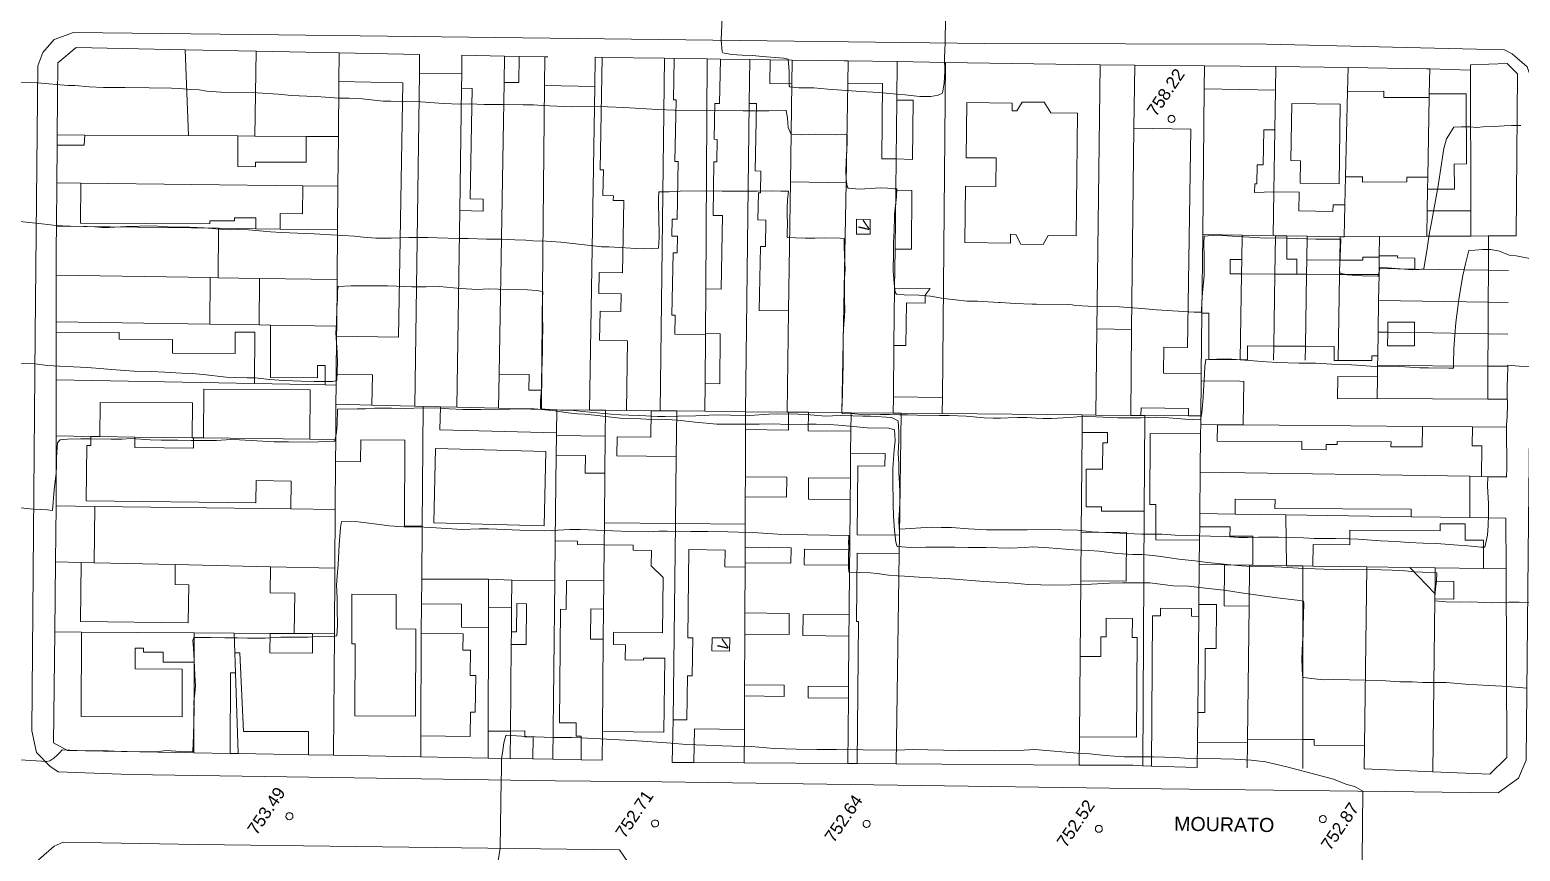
# Model space of a CAD drawing. Header units: metres. Extents: x 325024 to 7190115, y 7391967 to 10157759.
# Drawn here: x 325510.7 to 325723, y 7393488.2 to 7393605.2 of the extents above; entities that cross this region are included whole.
import ezdxf
from ezdxf.enums import TextEntityAlignment as Align

# ---------------------------------------------------------------- set-up
doc = ezdxf.new("R2010")
doc.units = ezdxf.units.M
doc.layers.get('0').update_dxf_attribs({"lineweight": 18})
for name, color, linetype, lineweight in [('100_SIST_VIARIO_MEIO_FIO', 1, 'Continuous', 18), ('160_P_SIMP_ASF_TOP', 7, 'Continuous', 18), ('206_MURO_E_MURO_ARRIMO', 7, 'Continuous', 18), ('214_PROJ_BEIRAL_EDIF', 10, 'Continuous', 18), ('600_CURVA_MESTRA', 14, 'Continuous', 18), ('604_CURVA_INTERM', 7, 'Continuous', 18), ('606_PTO_COTADO', 7, 'Continuous', 18), ('608_PTO_COTADO_INTERVIA', 1, 'Continuous', 18), ('626_SEGM_CURVA_INTERM', 7, 'Continuous', 18)]:
    doc.layers.add(name, color=color, linetype=linetype, lineweight=lineweight)
doc.styles.add('Style-Arial', font='arial.ttf', dxfattribs={"height": 1.75})

# ---------------------------------------------------------------- blocks, each defined once
blk = doc.blocks.new('SP09')
at = {"color": 0, "linetype": 'Continuous'}
blk.add_lwpolyline([(-0.03, -0.51), (-0.14, -0.49), (-0.24, -0.46), (-0.31, -0.42), (-0.35, -0.39), (-0.42, -0.31), (-0.47, -0.24), (-0.51, -0.15), (-0.52, -0.09), (-0.52, 0.03), (-0.51, 0.11), (-0.48, 0.2), (-0.44, 0.27), (-0.4, 0.33), (-0.32, 0.39), (-0.23, 0.44), (-0.15, 0.48), (-0.1, 0.48), (-0.03, 0.48), (0.08, 0.48), (0.19, 0.44), (0.27, 0.4), (0.35, 0.32), (0.41, 0.23), (0.46, 0.11), (0.48, 0.03), (0.48, -0.03), (0.47, -0.08), (0.44, -0.21), (0.38, -0.3), (0.31, -0.38), (0.23, -0.44), (0.1, -0.49), (0.02, -0.51)], close=True, dxfattribs=at)
blk = doc.blocks.new('SP10')
at = {"color": 0, "linetype": 'Continuous'}
blk.add_lwpolyline([(-0.03, -0.51), (-0.14, -0.49), (-0.24, -0.46), (-0.31, -0.42), (-0.35, -0.39), (-0.42, -0.31), (-0.47, -0.24), (-0.51, -0.15), (-0.52, -0.09), (-0.52, 0.03), (-0.51, 0.11), (-0.48, 0.2), (-0.44, 0.27), (-0.4, 0.33), (-0.32, 0.39), (-0.23, 0.44), (-0.15, 0.48), (-0.1, 0.48), (-0.03, 0.48), (0.08, 0.48), (0.19, 0.44), (0.27, 0.4), (0.35, 0.32), (0.41, 0.23), (0.46, 0.11), (0.48, 0.03), (0.48, -0.03), (0.47, -0.08), (0.44, -0.21), (0.38, -0.3), (0.31, -0.38), (0.23, -0.44), (0.1, -0.49), (0.02, -0.51)], close=True, dxfattribs=at)

msp = doc.modelspace()

# ---------------------------------------------------------------- linework, layer by layer
at = {"layer": '100_SIST_VIARIO_MEIO_FIO'}
for points in [[(325600.708, 7393498.109), (325667.859, 7393497.159), (325719.834, 7393496.554), (325722.742, 7393498.631), (325723.835, 7393501.179), (325724.146, 7393535.258), (325724.858, 7393597.388), (325723.95, 7393599.942), (325721.821, 7393601.811), (325720.734, 7393602.364), (325686.884, 7393603.162), (325646.596, 7393603.286), (325546.126, 7393604.529), (325516.893, 7393604.865), (325514.142, 7393603.872), (325512.502, 7393601.993), (325511.808, 7393600.12), (325511.413, 7393561.812), (325510.94, 7393505.382), (325511.638, 7393502.261), (325513.497, 7393500.343), (325514.698, 7393499.535), (325524.975, 7393499.148), (325585.572, 7393498.26)], [(325510.7, 7393481.996), (325510.905, 7393484.964), (325511.896, 7393486.972), (325514.124, 7393488.943), (325515.419, 7393489.518), (325534.674, 7393489.183), (325594.65, 7393488.436), (325598.377, 7393482.985), (325597.489, 7393435.451), (325597.036, 7393434.587), (325550.483, 7393434.97), (325535.655, 7393435.095), (325535.622, 7393431.427), (325535.082, 7393430.955), (325514.567, 7393431.665), (325510.019, 7393435.123), (325509.749, 7393451.256), (325510.546, 7393471.048)]]:
    msp.add_lwpolyline(points, close=True, dxfattribs=at)
at = {"layer": '206_MURO_E_MURO_ARRIMO'}
for p, q in [((325554.727, 7393601.943), (325566.203, 7393601.709)), ((325578.293, 7393601.481), (325580.386, 7393601.442)), ((325584.034, 7393601.374), (325584.456, 7393601.366)), ((325591.216, 7393601.317), (325592.188, 7393601.304)), ((325601.084, 7393601.179), (325602.473, 7393601.16)), ((325607.177, 7393601.094), (325609.048, 7393601.068)), ((325616.15, 7393600.968), (325619.245, 7393600.925)), ((325619.245, 7393600.925), (325626.677, 7393600.821)), ((325626.677, 7393600.821), (325627.245, 7393600.811)), ((325627.245, 7393600.811), (325634.231, 7393600.696)), ((325641.112, 7393600.582), (325663.124, 7393600.219)), ((325668.063, 7393600.178), (325677.991, 7393600.098)), ((325677.991, 7393600.098), (325688.17, 7393600.015)), ((325688.17, 7393600.015), (325698.474, 7393599.855)), ((325698.474, 7393599.855), (325709.631, 7393599.682)), ((325709.631, 7393599.682), (325710.093, 7393599.665)), ((325710.093, 7393599.665), (325715.888, 7393599.461)), ((325514.559, 7393588.811), (325514.572, 7393590.262)), ((325514.461, 7393577.26), (325514.513, 7393583.425)), ((325514.433, 7393562.16), (325514.433, 7393563.61)), ((325514.432, 7393547.372), (325514.433, 7393555.36)), ((325721.121, 7393552.62), (325718.353, 7393552.63)), ((325514.431, 7393538.546), (325514.432, 7393547.372)), ((325683.522, 7393548.938), (325709.037, 7393548.737)), ((325716.16, 7393548.681), (325721.079, 7393548.643)), ((325514.333, 7393529.422), (325514.419, 7393537.397)), ((325514.419, 7393537.397), (325514.431, 7393538.546)), ((325720.94, 7393535.666), (325720.97, 7393528.431)), ((325514.225, 7393519.449), (325514.333, 7393529.422)), ((325514.055, 7393503.681), (325514.225, 7393519.449)), ((325516.031, 7393502.573), (325514.055, 7393503.681)), ((325534.012, 7393502.247), (325516.031, 7393502.573)), ((325540.353, 7393502.132), (325539.195, 7393502.153)), ((325550.35, 7393501.951), (325540.353, 7393502.132)), ((325566.377, 7393501.66), (325553.944, 7393501.886)), ((325575.938, 7393501.487), (325566.377, 7393501.66)), ((325582.327, 7393501.371), (325579.108, 7393501.43)), ((325589.192, 7393501.237), (325585.173, 7393501.32)), ((325605.278, 7393500.835), (325612.447, 7393500.791)), ((325627.193, 7393500.701), (325628.508, 7393500.693)), ((325660.137, 7393500.5), (325667.773, 7393500.454)), ((325667.773, 7393500.454), (325669.227, 7393500.402)), ((325669.227, 7393500.402), (325670.457, 7393500.357)), ((325710.546, 7393499.547), (325700.749, 7393499.968))]:
    msp.add_line(p, q, dxfattribs=at)
for points in [[(325566.168, 7393599.065), (325566.203, 7393601.709)], [(325591.216, 7393601.317), (325591.148, 7393597.176)], [(325619.245, 7393600.925), (325619.199, 7393597.537)], [(325627.189, 7393597.631), (325627.245, 7393600.811)], [(325677.957, 7393596.8), (325677.991, 7393600.098)], [(325688.17, 7393600.015), (325688.116, 7393596.639)], [(325698.39, 7393596.455), (325698.474, 7393599.855)], [(325710.093, 7393599.665), (325710.028, 7393596.091)], [(325634.168, 7393595.207), (325634.072, 7393586.838)], [(325688.026, 7393590.958), (325687.887, 7393582.149)], [(325697.989, 7393580.29), (325698.088, 7393584.269)], [(325709.783, 7393582.515), (325709.727, 7393579.427)], [(325537.536, 7393576.962), (325542.86, 7393576.893)], [(325546.337, 7393576.848), (325554.503, 7393576.742)], [(325688.035, 7393570.439), (325688.123, 7393575.905)], [(325702.875, 7393571.224), (325702.901, 7393572.847)], [(325683.324, 7393572.488), (325683.292, 7393570.465)], [(325697.224, 7393570.389), (325697.257, 7393572.436)], [(325721.316, 7393570.925), (325718.452, 7393570.972)], [(325537.494, 7393569.916), (325543.367, 7393569.827)], [(325721.268, 7393566.371), (325718.427, 7393566.417)], [(325677.63, 7393564.852), (325677.542, 7393556.233)], [(325536.323, 7393563.284), (325543.327, 7393563.18)], [(325662.654, 7393562.626), (325662.501, 7393550.343)], [(325707.905, 7393562.096), (325704.096, 7393562.157)], [(325606.851, 7393554.83), (325606.9, 7393561.784)], [(325687.836, 7393558.182), (325687.868, 7393560.181)], [(325692.385, 7393560.156), (325692.352, 7393558.148)], [(325721.22, 7393561.88), (325718.403, 7393561.926)], [(325718.378, 7393557.331), (325721.171, 7393557.32)], [(325552.736, 7393554.64), (325542.676, 7393554.829)], [(325640.639, 7393550.558), (325640.661, 7393552.86)], [(325602.839, 7393550.929), (325600.462, 7393550.952)], [(325612.637, 7393550.833), (325618.567, 7393550.775)], [(325669.498, 7393550.295), (325675.718, 7393550.252)], [(325519.355, 7393547.307), (325514.432, 7393547.372)], [(325533.988, 7393547.113), (325533.796, 7393547.115)], [(325585.649, 7393544.628), (325585.68, 7393547.443)], [(325627.566, 7393541.358), (325627.537, 7393538.294)], [(325717.47, 7393541.617), (325721.003, 7393541.565)], [(325519.934, 7393537.328), (325514.419, 7393537.397)], [(325669.423, 7393536.64), (325669.227, 7393500.402)], [(325566.499, 7393526.981), (325566.564, 7393534.5)], [(325602.64, 7393534.9), (325602.292, 7393506.949)], [(325689.595, 7393536.128), (325707.459, 7393535.865)], [(325715.789, 7393535.742), (325720.94, 7393535.666)], [(325585.453, 7393526.771), (325585.515, 7393532.415)], [(325677.264, 7393529.08), (325677.3, 7393532.542)], [(325612.555, 7393529.323), (325612.564, 7393531.519)], [(325627.472, 7393531.178), (325627.452, 7393528.96)], [(325518.003, 7393529.34), (325514.333, 7393529.422)], [(325684.429, 7393528.974), (325680.834, 7393529.027)], [(325710.832, 7393524.912), (325710.823, 7393524.151)], [(325566.469, 7393523.482), (325566.433, 7393519.258)], [(325627.387, 7393521.885), (325627.359, 7393518.866)], [(325677.189, 7393521.676), (325677.206, 7393523.364)], [(325575.948, 7393505.343), (325575.987, 7393520.086)], [(325514.225, 7393519.449), (325518.02, 7393519.425)], [(325544.885, 7393519.254), (325548.345, 7393519.232)], [(325579.262, 7393519.478), (325579.247, 7393517.677)], [(325539.972, 7393513.62), (325540.353, 7393502.132)], [(325627.294, 7393511.685), (325627.278, 7393510.029)], [(325566.387, 7393504.635), (325566.377, 7393501.66)], [(325684.139, 7393503.728), (325684.097, 7393500.077)], [(325692.03, 7393500.025), (325692.026, 7393504.125)], [(325700.791, 7393503.272), (325700.749, 7393499.968)]]:
    msp.add_lwpolyline(points, dxfattribs=at)
at = {"layer": '214_PROJ_BEIRAL_EDIF'}
for points in [[(325518.49, 7393590.239), (325514.572, 7393590.262), (325514.659, 7393600.538), (325517.285, 7393602.706), (325532.816, 7393602.39), (325533.287, 7393590.151)], [(325540.31, 7393590.109), (325533.287, 7393590.151), (325532.816, 7393602.39), (325542.923, 7393602.184), (325542.743, 7393590.095)], [(325550.057, 7393590.051), (325554.621, 7393590.024), (325554.691, 7393597.855), (325554.727, 7393601.943), (325542.923, 7393602.184), (325542.743, 7393590.095)], [(325571.911, 7393579.471), (325575.242, 7393579.413), (325575.271, 7393581.104), (325573.398, 7393581.137), (325573.675, 7393596.887), (325572.158, 7393596.914), (325572.187, 7393598.959), (325572.224, 7393601.594), (325578.293, 7393601.481), (325578.23, 7393597.741), (325577.534, 7393556.188), (325577.452, 7393551.31), (325571.514, 7393551.462)], [(325583.994, 7393597.302), (325583.566, 7393553.877), (325581.739, 7393553.909), (325581.778, 7393556.114), (325577.534, 7393556.188), (325578.23, 7393597.741), (325580.321, 7393597.704), (325580.386, 7393601.442), (325584.034, 7393601.374)], [(325595.651, 7393551), (325599.189, 7393550.965), (325600.462, 7393550.952), (325601.084, 7393601.179), (325592.188, 7393601.304), (325591.906, 7393585.298), (325592.369, 7393585.29), (325592.304, 7393581.609), (325593.794, 7393581.583), (325593.783, 7393580.918), (325595.293, 7393580.891), (325595.112, 7393570.591), (325591.788, 7393570.65), (325591.736, 7393567.676), (325594.927, 7393567.62), (325594.883, 7393565.09), (325591.894, 7393565.142), (325591.821, 7393561.014), (325595.826, 7393560.944)], [(325606.9, 7393561.784), (325606.901, 7393561.947), (325606.946, 7393568.309), (325607.177, 7393601.094), (325602.473, 7393601.16), (325602.368, 7393595.244), (325602.729, 7393595.238), (325602.575, 7393586.475), (325603.022, 7393586.467), (325602.877, 7393578.247), (325602.151, 7393578.26), (325602.109, 7393575.851), (325602.917, 7393575.836), (325602.875, 7393573.451), (325602.291, 7393573.461), (325602.134, 7393564.577), (325602.589, 7393564.568), (325602.542, 7393561.861)], [(325606.851, 7393554.83), (325608.98, 7393554.815), (325609.03, 7393561.932), (325606.901, 7393561.947), (325606.946, 7393568.309), (325609.172, 7393568.27), (325609.357, 7393578.763), (325607.993, 7393578.787), (325608.127, 7393586.424), (325608.529, 7393586.417), (325608.585, 7393589.623), (325608.141, 7393589.631), (325608.23, 7393594.727), (325608.936, 7393594.715), (325609.048, 7393601.068), (325613.223, 7393601.009), (325613.15, 7393594.753), (325612.637, 7393550.833), (325606.823, 7393550.89)], [(325613.15, 7393594.753), (325613.223, 7393601.009), (325616.15, 7393600.968), (325616.091, 7393597.591), (325619.199, 7393597.537), (325619.011, 7393583.565), (325618.762, 7393565.181), (325614.571, 7393565.255), (325614.731, 7393574.354), (325615.462, 7393574.341), (325615.529, 7393578.118), (325614.386, 7393578.138), (325614.454, 7393581.999), (325614.753, 7393581.994), (325614.808, 7393585.114), (325614.004, 7393585.128), (325614.173, 7393594.735)], [(325634.168, 7393595.207), (325636.504, 7393595.184), (325636.425, 7393586.769), (325634.072, 7393586.838), (325634.02, 7393582.371), (325636.33, 7393582.349), (325636.251, 7393573.96), (325633.924, 7393573.982), (325633.86, 7393568.426), (325638.916, 7393568.378), (325638.211, 7393567.43), (325638.2, 7393566.301), (325635.531, 7393566.326), (325635.473, 7393560.242), (325633.766, 7393560.258), (325633.682, 7393552.926), (325640.661, 7393552.86), (325641.112, 7393600.582), (325634.231, 7393600.696)], [(325667.959, 7393591.216), (325667.627, 7393562.547), (325662.654, 7393562.626), (325663.124, 7393600.219), (325668.063, 7393600.178)], [(325715.888, 7393599.461), (325715.885, 7393600.264), (325721.096, 7393600.407), (325722.606, 7393598.947), (325722.393, 7393575.878), (325721.533, 7393575.872), (325721.369, 7393575.872), (325718.479, 7393575.858), (325715.95, 7393575.846), (325715.94, 7393579.456)], [(325571.911, 7393579.471), (325572.158, 7393596.914), (325572.187, 7393598.959), (325566.168, 7393599.065), (325565.532, 7393551.616), (325566.709, 7393551.586), (325569.169, 7393551.523), (325571.514, 7393551.462)], [(325554.691, 7393597.855), (325563.818, 7393597.694), (325563.179, 7393561.43), (325554.368, 7393561.585), (325554.381, 7393563.015), (325554.44, 7393569.66), (325554.503, 7393576.742), (325554.558, 7393582.933), (325554.621, 7393590.024)], [(325583.566, 7393553.877), (325583.539, 7393551.153), (325585.72, 7393551.097), (325590.392, 7393551.051), (325591.148, 7393597.176), (325583.994, 7393597.302)], [(325627.189, 7393597.631), (325626.939, 7393583.425), (325626.362, 7393550.698), (325627.651, 7393550.685), (325633.656, 7393550.626), (325633.682, 7393552.926), (325633.766, 7393560.258), (325633.86, 7393568.426), (325633.924, 7393573.982), (325634.02, 7393582.371), (325634.072, 7393586.838), (325632.035, 7393586.858), (325632.137, 7393597.584)], [(325687.887, 7393582.149), (325685.14, 7393582.048), (325685.16, 7393583.278), (325685.458, 7393583.273), (325685.501, 7393585.992), (325686.359, 7393585.979), (325686.438, 7393590.983), (325688.026, 7393590.958), (325688.116, 7393596.639), (325677.957, 7393596.8), (325677.745, 7393576.069), (325683.381, 7393575.98), (325687.788, 7393575.91)], [(325709.814, 7393584.247), (325710.019, 7393595.595), (325703.553, 7393595.564), (325703.549, 7393596.479), (325698.39, 7393596.455), (325698.088, 7393584.269), (325700.512, 7393584.28), (325700.515, 7393583.53), (325706.81, 7393583.559), (325706.807, 7393584.233)], [(325710.028, 7393596.091), (325710.019, 7393595.595), (325709.814, 7393584.247), (325709.783, 7393582.515), (325713.594, 7393582.532), (325713.577, 7393586.107), (325715.32, 7393586.115), (325715.273, 7393596.115)], [(325644.129, 7393594.86), (325650.624, 7393594.798), (325650.613, 7393593.693), (325651.287, 7393593.687), (325652.035, 7393594.946), (325655.158, 7393594.917), (325656.1, 7393593.405), (325659.907, 7393593.369), (325659.741, 7393575.877), (325655.723, 7393575.915), (325655.034, 7393574.666), (325651.83, 7393574.696), (325651.105, 7393576.094), (325650.379, 7393576.101), (325650.367, 7393574.856), (325643.875, 7393574.918), (325643.951, 7393582.945), (325648.3, 7393582.904), (325648.338, 7393586.973), (325644.055, 7393587.014)], [(325690.445, 7393594.754), (325690.315, 7393586.597), (325691.658, 7393586.576), (325691.607, 7393583.399), (325697.171, 7393583.311), (325697.35, 7393594.645)], [(325540.31, 7393590.109), (325533.287, 7393590.151), (325518.49, 7393590.239), (325518.435, 7393588.788), (325514.559, 7393588.811), (325514.513, 7393583.425), (325517.917, 7393583.383), (325549.546, 7393582.994), (325554.558, 7393582.933), (325554.621, 7393590.024), (325550.057, 7393590.051), (325550.035, 7393586.356), (325542.799, 7393586.399), (325542.795, 7393585.724), (325540.284, 7393585.739)], [(325677.481, 7393550.24), (325675.718, 7393550.252), (325675.734, 7393551.267), (325668.965, 7393551.375), (325668.948, 7393550.299), (325667.486, 7393550.309), (325667.627, 7393562.547), (325667.959, 7393591.216), (325676.079, 7393591.088), (325675.587, 7393559.966), (325672.206, 7393560.019), (325672.147, 7393556.318), (325677.542, 7393556.233), (325677.532, 7393555.211)], [(325546.337, 7393576.848), (325542.86, 7393576.893), (325542.869, 7393578.424), (325539.825, 7393578.442), (325539.823, 7393578.014), (325536.292, 7393578.035), (325536.29, 7393577.568), (325517.883, 7393577.678), (325517.917, 7393583.383), (325549.546, 7393582.994), (325549.522, 7393579.022), (325546.35, 7393579.041)], [(325618.567, 7393550.775), (325618.747, 7393550.773), (325621.572, 7393550.745), (325626.362, 7393550.698), (325626.939, 7393583.425), (325619.011, 7393583.565), (325618.762, 7393565.181)], [(325687.887, 7393582.149), (325691.479, 7393582.092), (325691.437, 7393579.448), (325696.3, 7393579.371), (325696.315, 7393580.316), (325697.989, 7393580.29), (325697.877, 7393575.762), (325697.311, 7393575.759), (325692.639, 7393575.833), (325689.732, 7393575.879), (325688.123, 7393575.905), (325687.788, 7393575.91)], [(325715.95, 7393575.846), (325709.662, 7393575.817), (325709.727, 7393579.427), (325715.94, 7393579.456)], [(325536.362, 7393569.933), (325514.434, 7393570.263), (325514.434, 7393574.157), (325514.461, 7393577.26), (325537.536, 7393576.962), (325537.494, 7393569.916)], [(325628.439, 7393578.235), (325628.419, 7393576.117), (325630.37, 7393576.099), (325630.39, 7393578.216)], [(325683.093, 7393558.217), (325678.607, 7393558.242), (325678.643, 7393564.846), (325677.63, 7393564.852), (325677.745, 7393576.069), (325683.381, 7393575.98), (325683.324, 7393572.488), (325681.661, 7393572.498), (325681.65, 7393570.474), (325683.292, 7393570.465)], [(325691.163, 7393570.422), (325691.174, 7393572.553), (325689.714, 7393572.561), (325689.732, 7393575.879), (325692.639, 7393575.833), (325692.584, 7393572.462), (325692.551, 7393570.414)], [(325697.257, 7393572.436), (325692.584, 7393572.462), (325692.639, 7393575.833), (325697.311, 7393575.759)], [(325697.257, 7393572.436), (325700.552, 7393572.419), (325700.554, 7393572.86), (325702.901, 7393572.847), (325702.904, 7393573.036), (325702.949, 7393575.786), (325697.877, 7393575.762), (325697.311, 7393575.759)], [(325702.904, 7393573.036), (325702.949, 7393575.786), (325709.662, 7393575.817), (325715.95, 7393575.846), (325718.479, 7393575.858), (325718.452, 7393570.972), (325707.951, 7393571.142), (325707.959, 7393572.71), (325705.495, 7393572.724), (325705.497, 7393573.022)], [(325683.292, 7393570.465), (325683.093, 7393558.217), (325684.126, 7393558.21), (325684.137, 7393560.201), (325687.868, 7393560.181), (325688.035, 7393570.439)], [(325702.801, 7393566.67), (325718.427, 7393566.417), (325718.452, 7393570.972), (325707.951, 7393571.142), (325702.875, 7393571.224), (325702.861, 7393570.358)], [(325514.434, 7393570.263), (325514.433, 7393563.61), (325536.323, 7393563.284), (325536.362, 7393569.933)], [(325544.976, 7393563.155), (325543.327, 7393563.18), (325543.367, 7393569.827), (325554.44, 7393569.66), (325554.381, 7393563.015)], [(325691.163, 7393570.422), (325692.551, 7393570.414), (325692.385, 7393560.156), (325687.868, 7393560.181), (325688.035, 7393570.439)], [(325692.385, 7393560.156), (325692.551, 7393570.414), (325697.224, 7393570.389), (325697.025, 7393558.114), (325696.484, 7393558.118), (325696.495, 7393560.134)], [(325702.673, 7393558.792), (325702.728, 7393562.18), (325702.801, 7393566.67), (325702.861, 7393570.358), (325697.224, 7393570.389), (325697.025, 7393558.114), (325701.839, 7393558.114), (325701.843, 7393558.797)], [(325704.096, 7393562.157), (325702.728, 7393562.18), (325702.801, 7393566.67), (325718.427, 7393566.417), (325718.403, 7393561.926), (325707.905, 7393562.096), (325707.913, 7393563.584), (325704.104, 7393563.605)], [(325542.676, 7393554.829), (325514.433, 7393555.36), (325514.433, 7393562.16), (325523.389, 7393562.107), (325523.383, 7393561.164), (325531.007, 7393561.119), (325530.995, 7393559.184), (325539.91, 7393559.131), (325539.928, 7393562.152), (325542.719, 7393562.135)], [(325554.381, 7393563.015), (325544.976, 7393563.155), (325544.931, 7393555.708), (325551.634, 7393555.668), (325551.644, 7393557.411), (325552.752, 7393557.405), (325552.736, 7393554.64), (325554.306, 7393554.61), (325554.32, 7393556.17), (325554.368, 7393561.585)], [(325702.728, 7393562.18), (325704.096, 7393562.157), (325704.086, 7393560.219), (325707.895, 7393560.198), (325707.905, 7393562.096), (325718.403, 7393561.926), (325718.378, 7393557.331), (325702.651, 7393557.393), (325702.673, 7393558.792)], [(325554.32, 7393556.17), (325559.473, 7393556.079), (325559.398, 7393551.774), (325554.282, 7393551.906), (325554.306, 7393554.61)], [(325702.575, 7393552.692), (325702.625, 7393555.792), (325696.989, 7393555.822), (325696.942, 7393552.661)], [(325702.625, 7393555.792), (325702.651, 7393557.393), (325718.378, 7393557.331), (325718.353, 7393552.63), (325702.575, 7393552.692)], [(325535.425, 7393547.094), (325550.569, 7393546.893), (325550.611, 7393553.958), (325535.466, 7393554.048)], [(325679.833, 7393548.967), (325683.522, 7393548.938), (325683.623, 7393555.141), (325683.044, 7393555.182), (325677.532, 7393555.211), (325677.481, 7393550.24), (325677.468, 7393548.985)], [(325533.796, 7393547.115), (325525.627, 7393547.224), (325520.642, 7393547.29), (325520.671, 7393552.157), (325533.825, 7393552.079)], [(325566.564, 7393534.5), (325564.035, 7393534.516), (325564.113, 7393546.789), (325557.805, 7393546.829), (325557.785, 7393543.709), (325554.219, 7393543.732), (325554.243, 7393546.844), (325554.282, 7393551.906), (325559.398, 7393551.774), (325565.532, 7393551.616), (325566.709, 7393551.586)], [(325585.684, 7393547.838), (325569.085, 7393548.265), (325569.169, 7393551.523), (325571.514, 7393551.462), (325577.452, 7393551.31), (325583.539, 7393551.153), (325585.72, 7393551.097)], [(325585.684, 7393547.838), (325585.72, 7393551.097), (325590.392, 7393551.051), (325592.682, 7393551.029), (325592.646, 7393547.366), (325585.68, 7393547.443)], [(325592.682, 7393551.029), (325592.646, 7393547.366), (325592.594, 7393542.058), (325592.526, 7393535.011), (325602.64, 7393534.9), (325602.759, 7393544.468), (325594.29, 7393544.551), (325594.316, 7393547.261), (325599.153, 7393547.214), (325599.189, 7393550.965), (325595.651, 7393551)], [(325612.576, 7393534.791), (325612.591, 7393538.688), (325612.602, 7393541.538), (325612.628, 7393548.27), (325612.637, 7393550.833), (325606.823, 7393550.89), (325602.839, 7393550.929), (325602.759, 7393544.468), (325602.64, 7393534.9)], [(325627.278, 7393510.029), (325627.193, 7393500.701), (325612.447, 7393500.791), (325612.465, 7393505.571), (325612.483, 7393510.337), (325618.117, 7393510.282), (325618.133, 7393511.864), (325612.489, 7393511.919), (325612.517, 7393519.148), (325618.83, 7393519.086), (325618.859, 7393522.105), (325612.528, 7393522.167), (325612.553, 7393528.683), (325612.555, 7393529.323), (325619.079, 7393529.259), (325619.101, 7393531.455), (325612.564, 7393531.519), (325612.576, 7393534.791), (325612.591, 7393538.688), (325618.466, 7393538.631), (325618.494, 7393541.481), (325612.602, 7393541.538), (325612.628, 7393548.27), (325618.722, 7393548.21), (325618.747, 7393550.773), (325621.572, 7393550.745), (325621.547, 7393548.116), (325627.627, 7393548.056), (325627.598, 7393544.913), (325627.566, 7393541.358), (325621.603, 7393541.416), (325621.573, 7393538.352), (325627.537, 7393538.294), (325627.472, 7393531.178), (325621.015, 7393531.241), (325620.993, 7393529.023), (325627.452, 7393528.96), (325627.387, 7393521.885), (325620.809, 7393521.95), (325620.78, 7393518.93), (325627.359, 7393518.866), (325627.294, 7393511.685), (325621.544, 7393511.741), (325621.528, 7393510.086)], [(325634.544, 7393533.24), (325634.789, 7393550.615), (325633.656, 7393550.626), (325627.651, 7393550.685), (325627.627, 7393548.056), (325627.598, 7393544.913), (325632.491, 7393544.865), (325632.473, 7393543.057), (325628.6, 7393543.095), (325628.504, 7393533.299)], [(325634.544, 7393533.24), (325634.507, 7393530.609), (325634.086, 7393500.659), (325660.137, 7393500.5), (325660.173, 7393504.495), (325660.274, 7393515.957), (325660.37, 7393526.736), (325660.431, 7393533.665), (325660.557, 7393547.884), (325660.579, 7393550.362), (325640.639, 7393550.558), (325634.789, 7393550.615)], [(325668.948, 7393550.299), (325669.498, 7393550.295), (325669.423, 7393536.64), (325663.344, 7393536.673), (325663.348, 7393537.28), (325661.13, 7393537.292), (325661.159, 7393542.648), (325663.489, 7393542.635), (325663.509, 7393546.381), (325664.161, 7393546.377), (325664.169, 7393547.864), (325660.557, 7393547.884), (325660.579, 7393550.362), (325662.501, 7393550.343), (325667.486, 7393550.309)], [(325547.842, 7393536.98), (325547.892, 7393540.956), (325542.9, 7393541.018), (325542.861, 7393537.845), (325518.689, 7393538.147), (325518.787, 7393546.009), (325519.339, 7393546.002), (325519.355, 7393547.307), (325520.642, 7393547.29), (325525.627, 7393547.224), (325525.608, 7393545.752), (325533.969, 7393545.641), (325533.988, 7393547.113), (325535.425, 7393547.094), (325550.569, 7393546.893), (325554.243, 7393546.844), (325554.219, 7393543.732), (325554.166, 7393536.901)], [(325677.455, 7393547.664), (325670.248, 7393547.704), (325670.193, 7393537.618), (325671.088, 7393537.613), (325671.061, 7393532.576), (325677.3, 7393532.542), (325677.319, 7393534.451), (325677.338, 7393536.308), (325677.399, 7393542.216)], [(325679.833, 7393548.967), (325677.468, 7393548.985), (325677.455, 7393547.664), (325677.399, 7393542.216), (325715.821, 7393541.642), (325717.47, 7393541.617), (325717.493, 7393545.969), (325716.145, 7393545.976), (325716.16, 7393548.681), (325709.037, 7393548.737), (325709.021, 7393545.82), (325704.568, 7393545.844), (325704.571, 7393546.529), (325696.904, 7393546.57), (325696.901, 7393546.167), (325695.316, 7393546.175), (325695.312, 7393545.416), (325691.848, 7393545.435), (325691.854, 7393546.573), (325679.82, 7393546.639)], [(325568.471, 7393545.567), (325568.199, 7393534.998), (325583.919, 7393534.594), (325584.191, 7393545.162)], [(325592.594, 7393542.058), (325592.526, 7393535.011), (325592.495, 7393531.865), (325588.685, 7393531.907), (325588.691, 7393532.38), (325585.515, 7393532.415), (325585.649, 7393544.628), (325589.804, 7393544.588), (325589.78, 7393542.086)], [(325682.354, 7393536.234), (325682.366, 7393538.354), (325688.047, 7393538.323), (325688.04, 7393537.043), (325707.464, 7393536.937), (325707.459, 7393535.865), (325715.789, 7393535.742), (325715.821, 7393541.642), (325677.399, 7393542.216), (325677.338, 7393536.308)], [(325544.932, 7393528.74), (325531.389, 7393529.042), (325519.834, 7393529.299), (325519.934, 7393537.328), (325547.842, 7393536.98), (325554.166, 7393536.901), (325554.113, 7393528.535)], [(325677.319, 7393534.451), (325681.638, 7393534.428), (325681.631, 7393533.121), (325684.903, 7393533.103), (325684.88, 7393528.967), (325689.671, 7393528.896), (325689.595, 7393536.128), (325682.354, 7393536.234), (325677.338, 7393536.308)], [(325693.446, 7393528.84), (325701.114, 7393528.726), (325707.249, 7393528.635), (325710.873, 7393528.581), (325717.739, 7393528.479), (325717.761, 7393532.516), (325715.114, 7393532.53), (325715.126, 7393534.839), (325711.588, 7393534.859), (325711.582, 7393533.873), (325698.696, 7393533.943), (325698.685, 7393531.886), (325693.462, 7393531.914)], [(325660.37, 7393526.736), (325660.431, 7393533.665), (325666.882, 7393533.63), (325666.844, 7393526.701)], [(325592.495, 7393531.865), (325596.613, 7393531.82), (325596.605, 7393531.085), (325599.216, 7393531.056), (325599.192, 7393528.861), (325600.87, 7393527.211), (325600.783, 7393519.339), (325593.834, 7393519.416), (325593.814, 7393517.644), (325595.51, 7393517.625), (325595.487, 7393515.462), (325598.105, 7393515.433), (325598.108, 7393515.732), (325601.109, 7393515.699), (325600.994, 7393505.168), (325592.235, 7393505.264), (325592.363, 7393518.424), (325592.405, 7393522.706), (325592.445, 7393526.73)], [(325602.292, 7393506.949), (325604.272, 7393506.927), (325604.341, 7393513.21), (325605.037, 7393513.202), (325605.096, 7393518.601), (325604.401, 7393518.608), (325604.539, 7393531.176), (325609.7, 7393531.119), (325609.673, 7393528.715), (325612.553, 7393528.683), (325612.528, 7393522.167), (325612.517, 7393519.148), (325612.489, 7393511.919), (325612.483, 7393510.337), (325612.465, 7393505.571), (325605.331, 7393505.65), (325605.278, 7393500.835), (325602.177, 7393500.854)], [(325634.507, 7393530.609), (325628.526, 7393530.667), (325628.431, 7393520.957), (325628.706, 7393520.954), (325628.508, 7393500.693), (325634.086, 7393500.659)], [(325531.389, 7393529.042), (325519.834, 7393529.299), (325518.003, 7393529.34), (325517.899, 7393520.949), (325533.247, 7393520.758), (325533.315, 7393526.175), (325531.354, 7393526.199)], [(325544.932, 7393528.74), (325544.885, 7393525.02), (325548.417, 7393524.976), (325548.345, 7393519.232), (325550.944, 7393519.216), (325554.054, 7393519.196), (325554.113, 7393528.535)], [(325677.264, 7393529.08), (325680.834, 7393529.027), (325680.802, 7393523.164), (325684.362, 7393523.144), (325684.144, 7393504.168), (325684.139, 7393503.728), (325677.006, 7393503.767), (325677.049, 7393507.996), (325678.062, 7393507.99), (325678.112, 7393517.097), (325679.654, 7393517.089), (325679.688, 7393523.351), (325677.206, 7393523.364)], [(325692.026, 7393504.125), (325692.003, 7393528.861), (325689.671, 7393528.896), (325684.88, 7393528.967), (325684.429, 7393528.974), (325684.362, 7393523.144), (325684.144, 7393504.168)], [(325692.003, 7393528.861), (325692.026, 7393504.125), (325693.606, 7393504.116), (325693.601, 7393503.311), (325700.791, 7393503.272), (325701.114, 7393528.726), (325693.446, 7393528.84)], [(325710.852, 7393526.668), (325710.873, 7393528.581), (325707.249, 7393528.635), (325710.832, 7393524.912)], [(325710.823, 7393524.151), (325713.523, 7393524.136), (325713.537, 7393526.654), (325710.852, 7393526.668), (325710.873, 7393528.581), (325717.739, 7393528.479), (325720.97, 7393528.431), (325721.083, 7393501.563), (325718.632, 7393499.199), (325710.546, 7393499.547)], [(325566.469, 7393523.482), (325566.499, 7393526.981), (325576.004, 7393526.956), (325575.994, 7393522.975), (325575.987, 7393520.086), (325572.14, 7393520.129), (325572.176, 7393523.42)], [(325579.291, 7393522.889), (325575.994, 7393522.975), (325576.004, 7393526.956), (325579.325, 7393526.823)], [(325579.325, 7393526.823), (325579.291, 7393522.889), (325579.262, 7393519.478), (325580.018, 7393519.47), (325580.062, 7393523.487), (325581.415, 7393523.473), (325581.352, 7393517.654), (325579.247, 7393517.677), (325579.141, 7393505.308), (325581.195, 7393505.363), (325581.185, 7393504.497), (325582.362, 7393504.484), (325582.327, 7393501.371), (325585.173, 7393501.32), (325585.453, 7393526.771)], [(325592.405, 7393522.706), (325592.445, 7393526.73), (325587.113, 7393526.789), (325587.067, 7393522.674), (325586.282, 7393522.683), (325586.105, 7393506.523), (325588.514, 7393506.496), (325588.493, 7393504.599), (325589.229, 7393504.591), (325589.192, 7393501.237), (325592.195, 7393501.176), (325592.235, 7393505.264), (325592.363, 7393518.424), (325590.56, 7393518.444), (325590.607, 7393522.726)], [(325556.562, 7393524.821), (325562.87, 7393524.781), (325562.839, 7393519.89), (325565.671, 7393519.872), (325565.592, 7393507.446), (325556.968, 7393507.501), (325557.033, 7393517.747), (325556.517, 7393517.75)], [(325670.457, 7393500.357), (325670.573, 7393521.758), (325671.737, 7393521.751), (325671.743, 7393522.821), (325676.157, 7393522.797), (325676.151, 7393521.681), (325677.189, 7393521.676), (325677.049, 7393507.996), (325677.006, 7393503.767), (325676.968, 7393500.123)], [(325660.173, 7393504.495), (325660.274, 7393515.957), (325663.243, 7393515.941), (325663.258, 7393518.743), (325663.991, 7393518.739), (325664.006, 7393521.402), (325667.735, 7393521.382), (325667.721, 7393518.674), (325668.412, 7393518.671), (325668.335, 7393504.451)], [(325518.02, 7393519.425), (325534.08, 7393519.323), (325534.064, 7393515.139), (325529.675, 7393515.157), (325529.68, 7393516.571), (325526.88, 7393516.582), (325526.883, 7393517.158), (325525.673, 7393517.162), (325525.661, 7393514.197), (325532.392, 7393514.17), (325532.365, 7393507.349), (325517.972, 7393507.407)], [(325534.064, 7393515.139), (325534.08, 7393519.323), (325539.785, 7393519.287), (325539.877, 7393516.503), (325539.972, 7393513.62), (325539.241, 7393513.623), (325539.195, 7393502.153), (325534.012, 7393502.247)], [(325550.944, 7393519.216), (325550.933, 7393516.449), (325544.874, 7393516.473), (325544.885, 7393519.254), (325539.785, 7393519.287), (325539.877, 7393516.503), (325540.596, 7393516.501), (325541.108, 7393505.296), (325550.363, 7393505.258), (325550.35, 7393501.951), (325553.944, 7393501.886), (325554.054, 7393519.196)], [(325566.387, 7393504.635), (325566.433, 7393519.258), (325572.386, 7393519.193), (325572.36, 7393516.852), (325573.428, 7393516.841), (325573.389, 7393513.238), (325574.184, 7393513.229), (325574.127, 7393508.015), (325573.45, 7393508.023), (325573.412, 7393504.558)], [(325607.861, 7393518.627), (325610.376, 7393518.599), (325610.355, 7393516.714), (325607.841, 7393516.742)], [(325579.141, 7393505.308), (325575.948, 7393505.343), (325575.938, 7393501.487), (325579.108, 7393501.43)]]:
    msp.add_lwpolyline(points, close=True, dxfattribs=at)
at = {"layer": '600_CURVA_MESTRA', "elevation": 755}
msp.add_lwpolyline([(325733.792, 7393523.607), (325722.849, 7393523.716), (325721.375, 7393523.701), (325720.181, 7393523.626), (325718.903, 7393523.617), (325715.943, 7393523.752), (325714.505, 7393523.697), (325712.412, 7393523.732), (325710.823, 7393523.898), (325710.807, 7393524.47), (325710.902, 7393525.578), (325711.029, 7393526.681), (325711.075, 7393527.884), (325709.069, 7393527.954), (325707.936, 7393528.032), (325706.523, 7393528.184), (325704.748, 7393528.27), (325703.158, 7393528.307), (325697.744, 7393528.346), (325695.023, 7393528.407), (325691.337, 7393528.561), (325689.032, 7393528.684), (325685.775, 7393528.815), (325684.672, 7393528.776), (325683.274, 7393528.863), (325681.756, 7393529.007), (325679.879, 7393529.221), (325678.458, 7393529.361), (325676.604, 7393529.608), (325674.369, 7393529.835), (325671.431, 7393530.241), (325670.168, 7393530.41), (325669.083, 7393530.478), (325667.78, 7393530.508), (325665.557, 7393530.63), (325662.978, 7393530.969), (325661.53, 7393531.052), (325659.375, 7393531.136), (325655.84, 7393531.455), (325653.572, 7393531.571), (325652.446, 7393531.494), (325650.216, 7393531.41), (325646.899, 7393531.485), (325644.315, 7393531.494), (325642.417, 7393531.541), (325640.68, 7393531.515), (325638.321, 7393531.536), (325636.186, 7393531.467), (325634.225, 7393531.626), (325634.037, 7393532.259), (325633.835, 7393533.956), (325633.717, 7393535.894), (325633.648, 7393537.642), (325633.608, 7393541.15), (325633.606, 7393542.743), (325633.682, 7393544.071), (325633.796, 7393545.41), (325633.945, 7393546.726), (325633.851, 7393548.243), (325633.057, 7393548.478), (325629.962, 7393548.546), (325627.479, 7393548.778), (325625.882, 7393548.889), (325624.597, 7393548.999), (325622.707, 7393549.057), (325621.486, 7393549.06), (325618.539, 7393549.004), (325616.62, 7393549.082), (325614.578, 7393549.045), (325609.776, 7393549.058), (325608.542, 7393549.068), (325605.427, 7393549.35), (325602.921, 7393549.616), (325600.663, 7393549.744), (325599.197, 7393549.706), (325597.717, 7393549.803), (325594.752, 7393549.922), (325592.318, 7393550.175), (325591.125, 7393550.334), (325589.712, 7393550.464), (325588.697, 7393550.526), (325587.363, 7393550.679), (325585.075, 7393551.012), (325582.529, 7393551.236), (325580.18, 7393551.253), (325579.017, 7393551.167), (325574.985, 7393551.144), (325572.355, 7393551.164), (325570.384, 7393551.237), (325568.546, 7393551.377), (325565.362, 7393551.337), (325564.242, 7393551.304), (325562.185, 7393551.342), (325559.749, 7393551.348), (325558.486, 7393551.219), (325557.312, 7393551.233), (325554.506, 7393551.205), (325554.431, 7393549.012), (325554.35, 7393547.931), (325554.108, 7393546.654), (325553.996, 7393546.638), (325551.803, 7393546.555), (325550.173, 7393546.468), (325547.506, 7393546.523), (325545.482, 7393546.552), (325540.562, 7393546.825), (325539.315, 7393546.873), (325537.241, 7393546.741), (325533.653, 7393546.73), (325531.735, 7393546.772), (325529.372, 7393546.772), (325527.811, 7393546.815), (325525.109, 7393546.99), (325523.817, 7393546.922), (325522.273, 7393546.906), (325519.37, 7393546.942), (325517.945, 7393546.963), (325516.04, 7393546.896), (325515.012, 7393546.802), (325514.599, 7393546.405), (325514.49, 7393544.306), (325514.465, 7393543.067), (325514.417, 7393542.055), (325514.141, 7393539.68), (325513.922, 7393536.776), (325513.193, 7393536.842), (325511.204, 7393536.945), (325501.368, 7393537.941)], dxfattribs=at)
at = {"layer": '604_CURVA_INTERM', "flags": 128}
for points, elevation in [([(325641.196, 7393614.108), (325641.068, 7393603.354), (325640.956, 7393601.244), (325641.017, 7393599.271), (325640.913, 7393597.631), (325640.691, 7393596.202), (325640.084, 7393595.904), (325639, 7393595.743), (325637.465, 7393595.75), (325635.355, 7393595.96), (325634.175, 7393596.055), (325631.617, 7393596.3), (325629.043, 7393596.45), (325624.352, 7393596.766), (325622.348, 7393596.946), (325620.232, 7393596.98), (325618.916, 7393597.114), (325618.844, 7393597.23), (325618.819, 7393599.286), (325618.678, 7393601.068), (325618.062, 7393601.201), (325614.998, 7393601.443), (325613.678, 7393601.558), (325612.14, 7393601.627), (325610.628, 7393601.734), (325609.393, 7393601.952), (325609.312, 7393602.144), (325609.173, 7393603.749), (325609.284, 7393607.025)], 759), ([(325648.957, 7393566.384), (325648.692, 7393566.401), (325645.656, 7393566.565), (325644.191, 7393566.593), (325642.538, 7393566.764), (325640.834, 7393566.966), (325638.989, 7393567.294), (325637.293, 7393567.453), (325635.223, 7393567.492), (325634.115, 7393567.556), (325633.956, 7393567.857), (325633.798, 7393569.12), (325633.664, 7393570.919), (325633.716, 7393573.422), (325633.721, 7393574.62), (325633.752, 7393576.133), (325633.776, 7393576.289), (325633.856, 7393578.981), (325634.114, 7393581.458), (325634.175, 7393582.581), (325633.86, 7393582.589), (325632.842, 7393582.689), (325631.779, 7393582.736), (325628.893, 7393582.549), (325627.24, 7393582.683), (325627.104, 7393582.915), (325626.961, 7393583.964), (325626.927, 7393585.052), (325626.958, 7393586.475), (325627.107, 7393589.117), (325627.097, 7393590.325), (325625.642, 7393590.271), (325622.535, 7393590.343), (325620.646, 7393590.263), (325619.115, 7393590.329), (325618.718, 7393591.324), (325618.592, 7393592.64), (325618.416, 7393593.717), (325618.316, 7393593.75), (325617.225, 7393593.77), (325615.929, 7393593.708), (325613.554, 7393593.67), (325612.268, 7393593.692), (325603.636, 7393593.751), (325602.509, 7393593.781), (325600.073, 7393593.882), (325595.307, 7393594.164), (325592.952, 7393594.279), (325589.306, 7393594.284), (325587.847, 7393594.251), (325583.643, 7393594.47), (325582.411, 7393594.543), (325580.96, 7393594.541), (325578.151, 7393594.599), (325575.394, 7393594.587), (325573.297, 7393594.667), (325571.921, 7393594.64), (325569.607, 7393594.718), (325566.361, 7393594.964), (325565.176, 7393595.033), (325563.927, 7393594.985), (325562.094, 7393595.079), (325561.007, 7393595.079), (325558.003, 7393595.377), (325556.169, 7393595.504), (325554.758, 7393595.508), (325551.472, 7393595.741), (325550.119, 7393595.783), (325547.962, 7393595.893), (325546.041, 7393596.069), (325543.06, 7393596.239), (325537.898, 7393596.333), (325535.897, 7393596.484), (325534.801, 7393596.658), (325533.511, 7393596.739), (325532.03, 7393596.866), (325530.832, 7393596.908), (325527.647, 7393596.949), (325524.211, 7393597.023), (325521.186, 7393597.016), (325519.118, 7393597.127), (325517.1, 7393597.274), (325516.069, 7393597.279), (325511.782, 7393597.655), (325501.936, 7393597.827)], 758), ([(325724.574, 7393572.612), (325722.393, 7393573.036), (325721.384, 7393573.117), (325720.047, 7393573.674), (325718.806, 7393573.912), (325717.588, 7393573.917), (325716.512, 7393573.862), (325715.646, 7393573.797), (325715.169, 7393571.884), (325714.823, 7393570.234), (325714.523, 7393568.564), (325714.242, 7393566.833), (325713.826, 7393563.514), (325713.67, 7393561.734), (325713.537, 7393559.794), (325713.472, 7393557.687), (325713.485, 7393557.019), (325712.811, 7393557.008), (325709.918, 7393557.063), (325708.695, 7393557.098), (325705.843, 7393557.262), (325703.871, 7393557.328), (325702.397, 7393557.276), (325698.936, 7393557.494), (325696.124, 7393557.595), (325693.797, 7393557.731), (325691.481, 7393557.756), (325688.286, 7393557.848), (325686.822, 7393557.919), (325681.281, 7393558.358), (325678.19, 7393558.278), (325678.043, 7393557.279), (325677.992, 7393556.193), (325677.842, 7393553.866), (325677.789, 7393552.791), (325677.609, 7393550.675), (325677.456, 7393549.684), (325676.294, 7393549.7), (325675.229, 7393549.745), (325673.528, 7393549.925), (325672.239, 7393550.007), (325671.124, 7393550.033), (325668.914, 7393549.962), (325667.155, 7393549.977), (325665.645, 7393549.968), (325662.545, 7393550.108), (325661.175, 7393550.122), (325659.842, 7393550.093), (325658.773, 7393550.003), (325656.196, 7393549.849), (325655.021, 7393549.85), (325654.003, 7393549.889), (325652.696, 7393549.989), (325651.346, 7393550.02), (325650.054, 7393549.948), (325648.933, 7393549.911), (325647.911, 7393549.915), (325646.6, 7393549.979), (325644.057, 7393550.194), (325641.624, 7393550.306), (325640.221, 7393550.296), (325637.056, 7393550.338), (325635.706, 7393550.403), (325634.561, 7393550.405), (325633.119, 7393550.439), (325631.869, 7393550.447), (325629.634, 7393550.39), (325627.66, 7393550.586), (325626.407, 7393550.515), (325626.36, 7393550.967), (325626.378, 7393552.249), (325626.421, 7393553.278), (325626.482, 7393556.132), (325626.547, 7393557.281), (325626.549, 7393558.535), (325626.515, 7393560.015), (325626.537, 7393561.763), (325626.623, 7393563.28), (325626.728, 7393564.337), (325626.783, 7393565.425), (325626.727, 7393566.667), (325626.699, 7393569.898), (325626.797, 7393571.094), (325626.662, 7393574.226), (325626.657, 7393575.483), (325626.117, 7393575.562), (325623.901, 7393575.585), (325622.473, 7393575.533), (325621.099, 7393575.533), (325619.76, 7393575.615), (325618.569, 7393575.63), (325618.53, 7393576.263), (325618.585, 7393577.57), (325618.555, 7393578.867), (325618.558, 7393579.908), (325618.589, 7393581.016), (325618.757, 7393582.224), (325617.668, 7393582.264), (325616.306, 7393582.315), (325614.257, 7393582.237), (325611.113, 7393582.23), (325609.299, 7393582.246), (325606.965, 7393582.314), (325603.317, 7393582.222), (325601.727, 7393582.158), (325600.355, 7393582.172), (325600.256, 7393582.156), (325600.214, 7393581.136), (325600.225, 7393580.029), (325600.274, 7393578.808), (325600.342, 7393575.653), (325600.202, 7393574.145), (325599.364, 7393574.063), (325598.122, 7393574.043), (325596.985, 7393574.066), (325595.532, 7393574.173), (325593.127, 7393574.291), (325592.121, 7393574.312), (325590.97, 7393574.472), (325586.298, 7393574.985), (325584.2, 7393575.108), (325582.325, 7393575.158), (325581.309, 7393575.243), (325579.754, 7393575.324), (325577.763, 7393575.389), (325575.716, 7393575.404), (325573.107, 7393575.494), (325571.792, 7393575.499), (325568.711, 7393575.597), (325567.384, 7393575.642), (325565.569, 7393575.657), (325564.677, 7393575.646), (325562.138, 7393575.551), (325560.986, 7393575.549), (325559.979, 7393575.568), (325558.146, 7393575.673), (325556.932, 7393575.812), (325553.596, 7393576.004), (325551.17, 7393576.165), (325548.82, 7393576.248), (325546.536, 7393576.353), (325544.947, 7393576.458), (325541.829, 7393576.726), (325540.341, 7393576.781), (325539.188, 7393576.743), (325537.749, 7393576.841), (325535.488, 7393577.044), (325533.403, 7393577.112), (325530.261, 7393577.144), (325528.225, 7393577.286), (325524.434, 7393577.226), (325521.94, 7393577.087), (325520.939, 7393577.083), (325519.931, 7393577.172), (325518.836, 7393577.229), (325516.455, 7393577.256), (325515.346, 7393577.283), (325513.937, 7393577.408), (325513.252, 7393577.498), (325511.544, 7393577.676), (325501.748, 7393578.662)], 757), ([(325724.398, 7393557.204), (325722.821, 7393557.311), (325721.234, 7393557.46), (325721.201, 7393557.098), (325721.128, 7393554.412), (325721.13, 7393552.991), (325721.175, 7393551.923), (325721.107, 7393550.158), (325721.042, 7393548.946), (325721.01, 7393547.787), (325721.018, 7393546.521), (325721.079, 7393544.863), (325721.07, 7393542.826), (325721.003, 7393541.526), (325719.521, 7393541.54), (325718.34, 7393541.55), (325718.326, 7393540.24), (325718.48, 7393537.769), (325718.47, 7393536.155), (325718.403, 7393534.623), (325718.31, 7393533.263), (325717.922, 7393531.51), (325717.399, 7393531.524), (325715.516, 7393531.715), (325714.117, 7393531.814), (325711.039, 7393532.076), (325709.148, 7393532.118), (325707.096, 7393532.217), (325705.239, 7393532.35), (325703.065, 7393532.453), (325699.902, 7393532.655), (325698.544, 7393532.716), (325696.641, 7393532.761), (325695.168, 7393532.743), (325693.644, 7393532.77), (325692.098, 7393532.84), (325688.547, 7393532.938), (325685.689, 7393532.973), (325684.111, 7393532.894), (325682.925, 7393532.915), (325681.015, 7393533.028), (325678.863, 7393533.107), (325673.839, 7393533.235), (325671.929, 7393533.38), (325670.279, 7393533.404), (325669.072, 7393533.378), (325664.886, 7393533.585), (325661.932, 7393533.739), (325659.979, 7393533.953), (325655.357, 7393534.033), (325652.721, 7393533.998), (325646.942, 7393534.003), (325644.392, 7393534.136), (325641.967, 7393534.353), (325640.467, 7393534.325), (325639.13, 7393534.371), (325634.595, 7393534.085), (325634.516, 7393534.105), (325634.481, 7393535.437), (325634.569, 7393536.825), (325634.597, 7393537.914), (325634.61, 7393539.299), (325634.559, 7393540.604), (325634.444, 7393542.18), (325634.466, 7393543.459), (325634.344, 7393544.867), (325634.468, 7393546.665), (325634.469, 7393547.932), (325634.374, 7393549.51), (325633.43, 7393549.996), (325630.427, 7393550.182), (325629.345, 7393550.197), (325627.891, 7393550.254), (325626.089, 7393550.292), (325625.012, 7393550.25), (325623.991, 7393550.173), (325621.304, 7393550.443), (325620.143, 7393550.486), (325617.032, 7393550.506), (325615.958, 7393550.469), (325613.232, 7393550.305), (325610.483, 7393550.343), (325608.152, 7393550.398), (325606.801, 7393550.265), (325605.539, 7393550.257), (325603.034, 7393550.175), (325601.183, 7393550.163), (325600.066, 7393550.122), (325597.588, 7393550.292), (325596.006, 7393550.319), (325594.883, 7393550.363), (325593.49, 7393550.455), (325592.419, 7393550.583), (325589.453, 7393550.87), (325587.655, 7393551.033), (325586.301, 7393551.048), (325584.703, 7393551.131), (325583.494, 7393551.251), (325583.438, 7393551.316), (325583.41, 7393552.41), (325583.49, 7393553.449), (325583.598, 7393554.476), (325583.61, 7393556.435), (325583.65, 7393558.187), (325583.706, 7393559.359), (325583.705, 7393561.175), (325583.767, 7393562.479), (325583.692, 7393564.605), (325583.681, 7393566.941), (325583.725, 7393567.964), (325582.802, 7393568.104), (325581.565, 7393568.205), (325578.73, 7393568.227), (325576.044, 7393568.314), (325574.438, 7393568.256), (325572.037, 7393568.372), (325569.023, 7393568.645), (325567.133, 7393568.619), (325565.084, 7393568.627), (325562.89, 7393568.699), (325561.643, 7393568.782), (325559.137, 7393568.749), (325556.463, 7393568.769), (325554.599, 7393568.655), (325554.494, 7393568.043), (325554.5, 7393566.866), (325554.405, 7393565.636), (325554.361, 7393563.349), (325554.275, 7393562.062), (325554.43, 7393559.28), (325554.482, 7393557.829), (325554.431, 7393556.501), (325554.407, 7393555.282), (325553.812, 7393555.149), (325551.193, 7393555.117), (325549.316, 7393555.167), (325546.882, 7393555.272), (325544.827, 7393555.433), (325542.763, 7393555.631), (325541.607, 7393555.672), (325539.929, 7393555.704), (325538.658, 7393555.754), (325535.34, 7393556.132), (325533.819, 7393556.258), (325532.283, 7393556.321), (325529.907, 7393556.471), (325527.934, 7393556.557), (325525.524, 7393556.621), (325522.239, 7393556.828), (325521.206, 7393556.952), (325518.88, 7393557.102), (325514.875, 7393557.303), (325513.177, 7393557.4), (325511.378, 7393557.634), (325501.44, 7393557.749)], 756), ([(325500.025, 7393501.814), (325513.072, 7393500.987), (325513.522, 7393501.11), (325514.091, 7393501.491), (325514.567, 7393501.882), (325514.94, 7393502.302), (325515.284, 7393502.656), (325517.373, 7393502.549), (325520.01, 7393502.521), (325521.042, 7393502.547), (325522.716, 7393502.474), (325524.56, 7393502.435), (325527.621, 7393502.399), (325529.038, 7393502.436), (325530.124, 7393502.544), (325532.818, 7393502.388), (325533.857, 7393502.402), (325533.901, 7393502.449), (325533.997, 7393504.766), (325534.069, 7393508.348), (325534.02, 7393509.568), (325534.199, 7393510.681), (325534.265, 7393511.786), (325534.169, 7393513.281), (325534.101, 7393515.423), (325533.972, 7393517.085), (325533.901, 7393518.214), (325534.014, 7393518.643), (325536.416, 7393518.648), (325538.44, 7393518.597), (325540.239, 7393518.635), (325541.701, 7393518.579), (325544.218, 7393518.574), (325546.411, 7393518.721), (325547.599, 7393518.732), (325548.927, 7393518.711), (325550.267, 7393518.715), (325552.399, 7393518.843), (325553.679, 7393518.799), (325554.427, 7393518.881), (325554.48, 7393520.489), (325554.47, 7393522.76), (325554.443, 7393524.289), (325554.372, 7393526.103), (325554.448, 7393527.408), (325554.611, 7393529.034), (325554.744, 7393531.865), (325554.936, 7393534.344), (325555.048, 7393535.187), (325557.457, 7393535.144), (325560.08, 7393534.785), (325561.846, 7393534.588), (325563.963, 7393534.417), (325565.824, 7393534.433), (325567.785, 7393534.348), (325572.25, 7393534.065), (325574.695, 7393534.152), (325576.004, 7393534.158), (325577.177, 7393534.081), (325580.46, 7393533.931), (325583.925, 7393533.868), (325585.036, 7393533.908), (325587.603, 7393534.052), (325589.053, 7393534.058), (325596.065, 7393533.742), (325598.835, 7393533.73), (325600.251, 7393533.792), (325601.48, 7393533.806), (325604.814, 7393533.766), (325607.258, 7393533.772), (325610.115, 7393533.705), (325611.623, 7393533.687), (325613.645, 7393533.599), (325617.21, 7393533.398), (325621.436, 7393533.28), (325624.606, 7393533.258), (325627.334, 7393533.182), (325627.308, 7393531.922), (325627.373, 7393533.176), (325627.276, 7393530.214), (325627.29, 7393528.758), (325627.343, 7393527.99), (325630.381, 7393527.852), (325631.386, 7393527.799), (325632.976, 7393527.564), (325634.267, 7393527.449), (325635.284, 7393527.404), (325637.359, 7393527.258), (325641.88, 7393527.006), (325646.558, 7393526.657), (325650.871, 7393526.42), (325652.865, 7393526.214), (325656.489, 7393526.11), (325658.959, 7393526.164), (325661.902, 7393526.26), (325664.471, 7393526.397), (325666.317, 7393526.463), (325670.224, 7393526.429), (325673.557, 7393526.026), (325675.714, 7393525.959), (325677.716, 7393525.759), (325681.123, 7393525.362), (325683.222, 7393525.012), (325687.956, 7393524.341), (325691.564, 7393523.918), (325692.119, 7393523.816), (325692.163, 7393523.521), (325692.061, 7393520.274), (325692.046, 7393518.946), (325691.955, 7393517.925), (325691.885, 7393515.63), (325691.91, 7393514.275), (325691.964, 7393513.245), (325692.042, 7393512.989), (325694.903, 7393512.651), (325696.436, 7393512.668), (325703.188, 7393512.544), (325705.817, 7393512.36), (325707.643, 7393512.326), (325709.104, 7393512.266), (325711.052, 7393512.241), (325712.438, 7393512.259), (325715.162, 7393512.006), (325718.509, 7393511.822), (325720.405, 7393511.734), (325721.735, 7393511.634), (325723.929, 7393511.453)], 754), ([(325577.262, 7393485.936), (325577.683, 7393488.647), (325577.815, 7393498.374), (325577.87, 7393499.503), (325577.854, 7393501.358), (325578.05, 7393502.55), (325578.204, 7393503.677), (325578.488, 7393504.69), (325578.578, 7393504.728), (325581.408, 7393504.564), (325585.158, 7393504.434), (325587.881, 7393504.404), (325589.182, 7393504.358), (325593.806, 7393504.134), (325597.926, 7393503.892), (325602.044, 7393503.613), (325604.172, 7393503.445), (325606.98, 7393503.347), (325609.284, 7393503.223), (325610.785, 7393503.166), (325613.421, 7393503.114), (325616.717, 7393502.87), (325619.844, 7393502.767), (325622.756, 7393502.719), (325625.582, 7393502.721), (325627.633, 7393502.748), (325629.366, 7393502.653), (325634.267, 7393502.628), (325636.347, 7393502.71), (325643.069, 7393502.577), (325648.069, 7393502.502), (325651.54, 7393502.553), (325653.828, 7393502.704), (325660.425, 7393502.161), (325661.68, 7393502.076), (325663.864, 7393501.861), (325666.613, 7393501.678), (325668.336, 7393501.641), (325670.675, 7393501.664), (325673.924, 7393501.575), (325675.186, 7393501.483), (325680.338, 7393501.378), (325682.262, 7393501.331), (325684.631, 7393501.209), (325686.712, 7393500.955), (325689.73, 7393500.23), (325696.382, 7393498.465), (325698.114, 7393497.778), (325699.354, 7393497.435), (325700.573, 7393496.778), (325700.452, 7393486.96)], 753)]:
    msp.add_lwpolyline(points, dxfattribs=dict(at, elevation=elevation))
at = {"layer": '604_CURVA_INTERM', "elevation": 758}
for points in [[(325723.051, 7393591.614), (325721.747, 7393591.616), (325720.69, 7393591.572), (325719.283, 7393591.476), (325717.682, 7393591.414), (325716.799, 7393591.325), (325715.796, 7393591.414), (325714.548, 7393591.427), (325713.519, 7393591.352), (325712.456, 7393589.716), (325712.115, 7393588.305), (325711.567, 7393584.917), (325711.285, 7393583.006), (325710.606, 7393579.37), (325710.337, 7393577.799), (325710.053, 7393576.348), (325709.863, 7393575.088), (325709.738, 7393574.085), (325709.236, 7393571.174), (325708.594, 7393571.1), (325707.592, 7393571.058), (325706.506, 7393571.12), (325704.083, 7393571.318), (325702.985, 7393571.354), (325702.962, 7393571.294), (325702.733, 7393570.146), (325702.693, 7393570.129), (325700.49, 7393570.178), (325698.307, 7393570.316), (325697.333, 7393570.554), (325697.253, 7393570.926), (325697.258, 7393571.949), (325697.399, 7393574.074), (325697.409, 7393575.388), (325696.216, 7393575.427), (325693.871, 7393575.401), (325692.489, 7393575.45), (325689.709, 7393575.572), (325686.99, 7393575.588), (325686.697, 7393575.571), (325685.135, 7393575.644), (325681.212, 7393575.878), (325679.091, 7393575.944), (325677.955, 7393575.815), (325677.907, 7393574.827), (325677.963, 7393572.697), (325677.961, 7393571.416), (325677.936, 7393570.227), (325677.731, 7393567.774), (325677.608, 7393566.536), (325677.568, 7393565.008), (325676.515, 7393565.019), (325671.146, 7393565.325), (325669.053, 7393565.53), (325665.876, 7393565.764), (325663.016, 7393565.83), (325661.413, 7393565.841), (325659.671, 7393565.981), (325659.133, 7393566.033)], [(325654.069, 7393566.152), (325653.946, 7393566.154)]]:
    msp.add_lwpolyline(points, dxfattribs=at)
at = {"layer": '626_SEGM_CURVA_INTERM', "elevation": 758}
for points in [[(325653.946, 7393566.154), (325653.477, 7393566.161), (325651.029, 7393566.248), (325648.957, 7393566.384)], [(325659.133, 7393566.033), (325658.579, 7393566.087), (325654.069, 7393566.152)]]:
    msp.add_lwpolyline(points, dxfattribs=at)

# ---------------------------------------------------------------- block references
at = {"layer": '606_PTO_COTADO', "rotation": 55.83005668387076}
for p in [(325673.307, 7393592.56, 758.215), (325547.656, 7393493.229, 753.49), (325629.875, 7393492.143, 752.64), (325694.862, 7393492.827, 752.86)]:
    msp.add_blockref('SP09', p, dxfattribs=at)
at = {"layer": '608_PTO_COTADO_INTERVIA', "rotation": 55.83005668387076}
for p in [(325599.741, 7393492.195, 752.711), (325662.955, 7393491.434, 752.521)]:
    msp.add_blockref('SP10', p, dxfattribs=at)

# ---------------------------------------------------------------- texts
at = {"layer": '160_P_SIMP_ASF_TOP', "style": 'Style-Arial'}
msp.add_text('MOURATO', height=2, rotation=359.18925, dxfattribs=at).set_placement((325673.676, 7393492.146), align=Align.MIDDLE_LEFT)
at = {"layer": '214_PROJ_BEIRAL_EDIF', "style": 'Style-Arial'}
for p in [(325629.873, 7393576.213), (325609.784, 7393516.567)]:
    msp.add_text('V', height=1.5, rotation=55.83006, dxfattribs=at).set_placement(p)
at = {"layer": '606_PTO_COTADO', "style": 'Style-Arial'}
for s, p in [('758.22', (325672.466, 7393596.324, 758.215)), ('753.49', (325544.355, 7393493.971, 753.49)), ('752.64', (325626.575, 7393492.886, 752.64)), ('752.87', (325697.283, 7393491.765, 752.86))]:
    msp.add_text(s, height=1.75, rotation=55.83006, dxfattribs=at).set_placement(p, align=Align.MIDDLE_CENTER)
at = {"layer": '608_PTO_COTADO_INTERVIA', "style": 'Style-Arial'}
for s, p in [('752.71', (325596.781, 7393493.511, 752.711)), ('752.52', (325659.655, 7393492.176, 752.521))]:
    msp.add_text(s, height=1.75, rotation=55.83006, dxfattribs=at).set_placement(p, align=Align.MIDDLE_CENTER)

doc.saveas('drawing.dxf')
